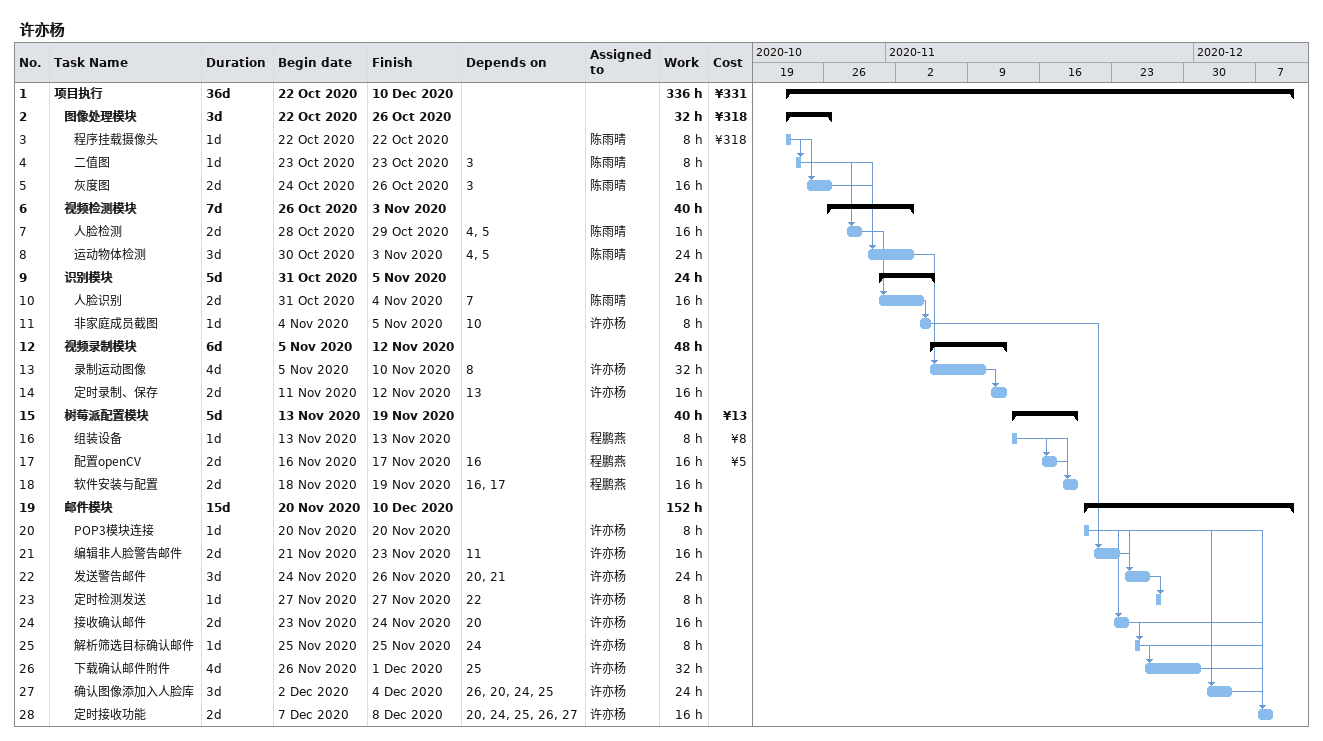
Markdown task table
许亦杨

| ID | Level | Task | Duration | Start | Finish | Predecessors | Resources | Work (h) | Cost (¥) |
|---|---|---|---|---|---|---|---|---|---|
| 1 | 1 | **项目执行** | 36d | 2020-10-22 | 2020-12-10 |  |  | 336 | 331 |
| 2 | 2 | **图像处理模块** | 3d | 2020-10-22 | 2020-10-26 |  |  | 32 | 318 |
| 3 | 3 | 程序挂载摄像头 | 1d | 2020-10-22 | 2020-10-22 |  | 陈雨晴 | 8 | 318 |
| 4 | 3 | 二值图 | 1d | 2020-10-23 | 2020-10-23 | 3 | 陈雨晴 | 8 |  |
| 5 | 3 | 灰度图 | 2d | 2020-10-24 | 2020-10-26 | 3 | 陈雨晴 | 16 |  |
| 6 | 2 | **视频检测模块** | 7d | 2020-10-26 | 2020-11-03 |  |  | 40 |  |
| 7 | 3 | 人脸检测 | 2d | 2020-10-28 | 2020-10-29 | 4, 5 | 陈雨晴 | 16 |  |
| 8 | 3 | 运动物体检测 | 3d | 2020-10-30 | 2020-11-03 | 4, 5 | 陈雨晴 | 24 |  |
| 9 | 2 | **识别模块** | 5d | 2020-10-31 | 2020-11-05 |  |  | 24 |  |
| 10 | 3 | 人脸识别 | 2d | 2020-10-31 | 2020-11-04 | 7 | 陈雨晴 | 16 |  |
| 11 | 3 | 非家庭成员截图 | 1d | 2020-11-04 | 2020-11-05 | 10 | 许亦杨 | 8 |  |
| 12 | 2 | **视频录制模块** | 6d | 2020-11-05 | 2020-11-12 |  |  | 48 |  |
| 13 | 3 | 录制运动图像 | 4d | 2020-11-05 | 2020-11-10 | 8 | 许亦杨 | 32 |  |
| 14 | 3 | 定时录制、保存 | 2d | 2020-11-11 | 2020-11-12 | 13 | 许亦杨 | 16 |  |
| 15 | 2 | **树莓派配置模块** | 5d | 2020-11-13 | 2020-11-19 |  |  | 40 | 13 |
| 16 | 3 | 组装设备 | 1d | 2020-11-13 | 2020-11-13 |  | 程鹏燕 | 8 | 8 |
| 17 | 3 | 配置openCV | 2d | 2020-11-16 | 2020-11-17 | 16 | 程鹏燕 | 16 | 5 |
| 18 | 3 | 软件安装与配置 | 2d | 2020-11-18 | 2020-11-19 | 16, 17 | 程鹏燕 | 16 |  |
| 19 | 2 | **邮件模块** | 15d | 2020-11-20 | 2020-12-10 |  |  | 152 |  |
| 20 | 3 | POP3模块连接 | 1d | 2020-11-20 | 2020-11-20 |  | 许亦杨 | 8 |  |
| 21 | 3 | 编辑非人脸警告邮件 | 2d | 2020-11-21 | 2020-11-23 | 11 | 许亦杨 | 16 |  |
| 22 | 3 | 发送警告邮件 | 3d | 2020-11-24 | 2020-11-26 | 20, 21 | 许亦杨 | 24 |  |
| 23 | 3 | 定时检测发送 | 1d | 2020-11-27 | 2020-11-27 | 22 | 许亦杨 | 8 |  |
| 24 | 3 | 接收确认邮件 | 2d | 2020-11-23 | 2020-11-24 | 20 | 许亦杨 | 16 |  |
| 25 | 3 | 解析筛选目标确认邮件 | 1d | 2020-11-25 | 2020-11-25 | 24 | 许亦杨 | 8 |  |
| 26 | 3 | 下载确认邮件附件 | 4d | 2020-11-26 | 2020-12-01 | 25 | 许亦杨 | 32 |  |
| 27 | 3 | 确认图像添加入人脸库 | 3d | 2020-12-02 | 2020-12-04 | 26, 20, 24, 25 | 许亦杨 | 24 |  |
| 28 | 3 | 定时接收功能 | 2d | 2020-12-07 | 2020-12-08 | 20, 24, 25, 26, 27 | 许亦杨 | 16 |  |
